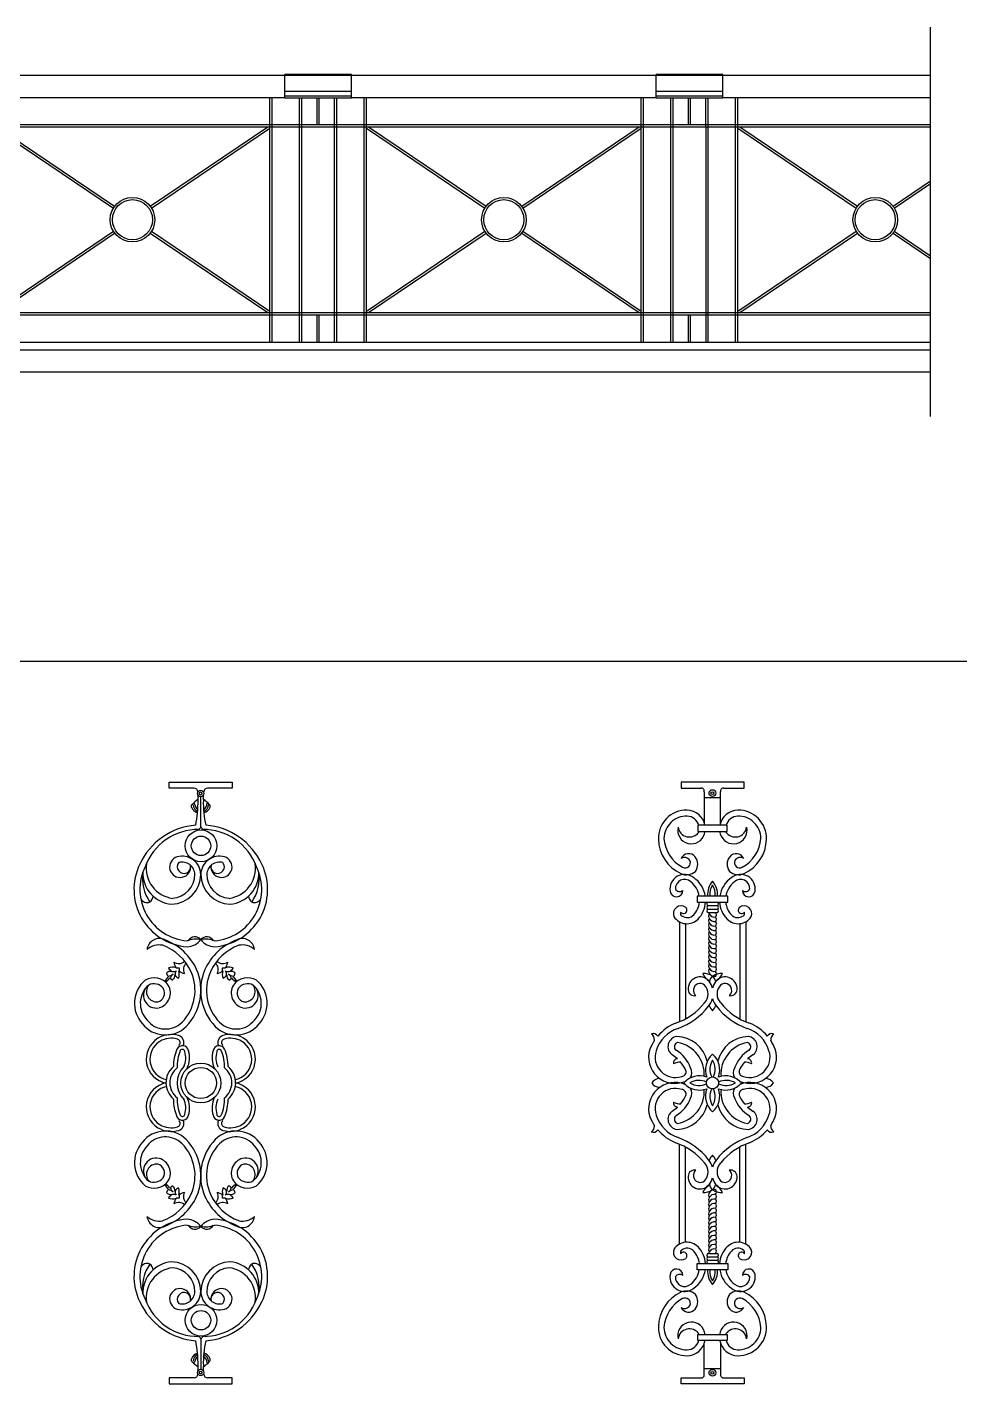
# Model space of a CAD drawing. Extents: x 12262 to 40734, y 30451 to 49613.
# Drawn here: x 17751 to 19635, y 37694 to 40434 of the extents above; entities that cross this region are included whole.
import ezdxf

# ---------------------------------------------------------------- set-up
doc = ezdxf.new("R2010")
doc.units = 0
doc.header["$LTSCALE"] = 0.85
doc.header["$MEASUREMENT"] = 0
doc.layers.get('0').update_dxf_attribs({"linetype": 'CONTINUOUS'})
doc.layers.add('www.cad-blocks.net', color=7, linetype='CONTINUOUS')

# ---------------------------------------------------------------- blocks, each defined once
blk = doc.blocks.new('A$C579C1FF5')
for p, q in [((3613, 0), (3613, 786.2)), ((58.7, 690.6), (193.7, 690.6)), ((58.7, 642.6), (58.7, 690.6)), ((58.7, 689.4), (193.7, 689.4)), ((193.7, 642.6), (193.7, 690.6)), ((193.7, 689.1), (808.7, 689.1)), ((943.7, 690.6), (808.7, 690.6)), ((808.7, 642.6), (808.7, 690.6)), ((808.7, 689.4), (943.7, 689.4)), ((943.7, 642.6), (943.7, 690.6)), ((943.7, 689.1), (1558.7, 689.1)), ((1693.7, 690.6), (1558.7, 690.6)), ((1558.7, 642.6), (1558.7, 690.6)), ((1558.7, 689.4), (1693.7, 689.4)), ((1693.7, 642.6), (1693.7, 690.6)), ((1693.7, 689.1), (2308.7, 689.1)), ((2443.7, 690.6), (2308.7, 690.6)), ((2308.7, 642.6), (2308.7, 690.6)), ((2308.7, 689.4), (2443.7, 689.4)), ((2443.7, 642.6), (2443.7, 690.6)), ((2443.7, 689.1), (3058.7, 689.1)), ((3193.7, 690.6), (3058.7, 690.6)), ((3058.7, 642.6), (3058.7, 690.6)), ((3058.7, 689.4), (3193.7, 689.4)), ((3193.7, 642.6), (3193.7, 690.6)), ((3193.7, 689.1), (3613, 689.1)), ((58.7, 656.7), (193.7, 656.7)), ((58.7, 647.2), (193.7, 647.2)), ((58.7, 643.7), (193.7, 643.7)), ((58.7, 642.6), (193.7, 642.6)), ((88.7, 149.8), (88.7, 642.6)), ((93.2, 584.8), (93.2, 642.6)), ((123.9, 589.3), (123.9, 642.6)), ((128.4, 589.3), (128.4, 642.6)), ((159.2, 584.8), (159.2, 642.6)), ((163.7, 149.8), (163.7, 642.6)), ((193.7, 644.1), (808.7, 644.1)), ((219.2, 149.8), (219.2, 644.1)), ((223.7, 149.8), (223.7, 644.1)), ((778.7, 149.8), (778.7, 644.1)), ((783.2, 149.8), (783.2, 644.1)), ((808.7, 656.7), (943.7, 656.7)), ((808.7, 647.2), (943.7, 647.2)), ((808.7, 643.7), (943.7, 643.7)), ((943.7, 642.6), (808.7, 642.6)), ((838.7, 149.8), (838.7, 642.6)), ((843.2, 584.8), (843.2, 642.6)), ((873.9, 589.3), (873.9, 642.6)), ((878.4, 589.3), (878.4, 642.6)), ((909.2, 584.8), (909.2, 642.6)), ((913.7, 149.8), (913.7, 642.6)), ((943.7, 644.1), (1558.7, 644.1)), ((969.2, 149.8), (969.2, 644.1)), ((973.7, 149.8), (973.7, 644.1)), ((1528.7, 149.8), (1528.7, 644.1)), ((1533.2, 149.8), (1533.2, 644.1)), ((1558.7, 656.7), (1693.7, 656.7)), ((1558.7, 647.2), (1693.7, 647.2)), ((1558.7, 643.7), (1693.7, 643.7)), ((1693.7, 642.6), (1558.7, 642.6)), ((1588.7, 149.8), (1588.7, 642.6)), ((1593.2, 584.8), (1593.2, 642.6)), ((1623.9, 589.3), (1623.9, 642.6)), ((1628.4, 589.3), (1628.4, 642.6)), ((1659.2, 584.8), (1659.2, 642.6)), ((1663.7, 149.8), (1663.7, 642.6)), ((1693.7, 644.1), (2308.7, 644.1)), ((1719.2, 149.8), (1719.2, 644.1)), ((1723.7, 149.8), (1723.7, 644.1)), ((2278.7, 149.8), (2278.7, 644.1)), ((2283.2, 149.8), (2283.2, 644.1)), ((2308.7, 656.7), (2443.7, 656.7)), ((2308.7, 647.2), (2443.7, 647.2)), ((2308.7, 643.7), (2443.7, 643.7)), ((2443.7, 642.6), (2308.7, 642.6)), ((2338.7, 149.8), (2338.7, 642.6)), ((2343.2, 584.8), (2343.2, 642.6)), ((2373.9, 589.3), (2373.9, 642.6)), ((2378.4, 589.3), (2378.4, 642.6)), ((2409.2, 584.8), (2409.2, 642.6)), ((2413.7, 149.8), (2413.7, 642.6)), ((2443.7, 644.1), (3058.7, 644.1)), ((2469.2, 149.8), (2469.2, 644.1)), ((2473.7, 149.8), (2473.7, 644.1)), ((3028.7, 149.8), (3028.7, 644.1)), ((3033.2, 149.8), (3033.2, 644.1)), ((3058.7, 656.7), (3193.7, 656.7)), ((3058.7, 647.2), (3193.7, 647.2)), ((3058.7, 643.7), (3193.7, 643.7)), ((3193.7, 642.6), (3058.7, 642.6)), ((3088.7, 149.8), (3088.7, 642.6)), ((3093.2, 584.8), (3093.2, 642.6)), ((3123.9, 589.3), (3123.9, 642.6)), ((3128.4, 589.3), (3128.4, 642.6)), ((3159.2, 584.8), (3159.2, 642.6)), ((3163.7, 149.8), (3163.7, 642.6)), ((3193.7, 644.1), (3613, 644.1)), ((3219.2, 149.8), (3219.2, 644.1)), ((3223.7, 149.8), (3223.7, 644.1)), ((93.2, 589.3), (3613, 589.3)), ((93.2, 584.8), (3613, 584.8)), ((93.2, 149.8), (93.2, 584.8)), ((159.2, 149.8), (159.2, 584.8)), ((223.7, 582.1), (462.7, 420.6)), ((227.7, 584.8), (465.2, 424.4)), ((537.2, 424.4), (774.7, 584.8)), ((539.7, 420.6), (778.7, 582.1)), ((843.2, 149.8), (843.2, 584.8)), ((909.5, 149.8), (909.5, 584.8)), ((973.7, 582.1), (1212.7, 420.6)), ((977.7, 584.8), (1215.2, 424.4)), ((1287.2, 424.4), (1524.7, 584.8)), ((1289.7, 420.6), (1528.7, 582.1)), ((1593.2, 149.8), (1593.2, 584.8)), ((1659.5, 149.8), (1659.5, 584.8)), ((1723.7, 582.1), (1962.7, 420.6)), ((1727.7, 584.8), (1965.2, 424.4)), ((2037.2, 424.4), (2274.7, 584.8)), ((2039.7, 420.6), (2278.7, 582.1)), ((2343.2, 149.8), (2343.2, 584.8)), ((2409.5, 149.8), (2409.5, 584.8)), ((2473.7, 582.1), (2712.7, 420.6)), ((2477.7, 584.8), (2715.2, 424.4)), ((2787.2, 424.4), (3024.7, 584.8)), ((2789.7, 420.6), (3028.7, 582.1)), ((3093.2, 149.8), (3093.2, 584.8)), ((3159.5, 149.8), (3159.5, 584.8)), ((3223.7, 582.1), (3462.7, 420.6)), ((3227.7, 584.8), (3465.2, 424.4)), ((3537.2, 424.4), (3613, 475.6)), ((3539.7, 420.6), (3613, 470.2)), ((223.7, 212.5), (462.7, 374)), ((227.7, 209.8), (465.2, 370.3)), ((537.2, 370.3), (774.7, 209.8)), ((539.7, 374), (778.7, 212.5)), ((973.7, 212.5), (1212.7, 374)), ((977.7, 209.8), (1215.2, 370.3)), ((1287.2, 370.3), (1524.7, 209.8)), ((1289.7, 374), (1528.7, 212.5)), ((1723.7, 212.5), (1962.7, 374)), ((1727.7, 209.8), (1965.2, 370.3)), ((2037.2, 370.3), (2274.7, 209.8)), ((2039.7, 374), (2278.7, 212.5)), ((2473.7, 212.5), (2712.7, 374)), ((2477.7, 209.8), (2715.2, 370.3)), ((2787.2, 370.3), (3024.7, 209.8)), ((2789.7, 374), (3028.7, 212.5)), ((3223.7, 212.5), (3462.7, 374)), ((3227.7, 209.8), (3465.2, 370.3)), ((3537.2, 370.3), (3613, 319.1)), ((3539.7, 374), (3613, 324.5)), ((93.2, 209.8), (3613, 209.8)), ((93.2, 205.3), (3613, 205.3)), ((123.9, 149.8), (123.9, 205.3)), ((128.4, 149.8), (128.4, 205.3)), ((873.9, 149.8), (873.9, 205.3)), ((878.4, 149.8), (878.4, 205.3)), ((1623.9, 149.8), (1623.9, 205.3)), ((1628.4, 149.8), (1628.4, 205.3)), ((2373.9, 149.8), (2373.9, 205.3)), ((2378.4, 149.8), (2378.4, 205.3)), ((3123.9, 149.8), (3123.9, 205.3)), ((3128.4, 149.8), (3128.4, 205.3)), ((51.2, 149.8), (3613, 149.8)), ((51.2, 134.8), (51.2, 149.8)), ((201.1, 134.8), (201.1, 149.8)), ((32.4, 134.8), (3613, 134.8)), ((32.4, 134.8), (32.4, 89.8)), ((219.9, 134.8), (219.9, 89.8)), ((32.4, 89.8), (3613, 89.8))]:
    blk.add_line(p, q)
for centre, radius in [((23.2, 665.8), 23.2), ((501.2, 397.3), 45), ((1251.2, 397.3), 45), ((2001.2, 397.3), 45), ((2751.2, 397.3), 45), ((3501.2, 397.3), 45), ((501.2, 397.3), 40.5), ((1251.2, 397.3), 40.5), ((2001.2, 397.3), 40.5), ((2751.2, 397.3), 40.5), ((3501.2, 397.3), 40.5)]:
    blk.add_circle(centre, radius)
for centre, radius, start, end in [((43.8, 701.5), 18.5, 248.9032, 323.5426), ((23, 665.9), 18.9, 271.6303, 339.244), ((44.9, 631.2), 17.9, 39.624, 115.4353)]:
    blk.add_arc(centre, radius, start, end)
blk = doc.blocks.new('A$C432751DD')
for p, q in [((39.5, 668.3), (39.5, 675.1)), ((39.5, 675.1), (110.2, 675.1)), ((110.2, 675.1), (110.2, 668.3)), ((67.3, 668.3), (39.5, 668.3)), ((74.9, 644.5), (74.8, 658.8)), ((110.2, 668.3), (82.5, 668.3)), ((74.9, 624.9), (74.9, 644.5)), ((74.9, 50.2), (74.9, 30.5)), ((74.9, 30.5), (74.8, 16.3)), ((67.3, 6.7), (39.5, 6.7)), ((39.5, 6.7), (39.5, 0)), ((110.2, 6.7), (82.5, 6.7)), ((110.2, 0), (110.2, 6.7)), ((39.5, 0), (110.2, 0))]:
    blk.add_line(p, q)
for centre, radius in [((74.7, 662.3), 3.51), ((74.7, 662.3), 1.49), ((75.1, 603.6), 17.8), ((75.1, 603.6), 10.9), ((74.9, 337.5), 22.4), ((74.9, 337.5), 17.5), ((75.1, 71.4), 17.8), ((75.1, 71.4), 10.9), ((74.7, 12.8), 3.51), ((74.7, 12.8), 1.49)]:
    blk.add_circle(centre, radius)
for centre, radius, start, end in [((84.1, 634.1), 24.7, 120.2582, 139.5435), ((67.3, 664.1), 4.22, 0, 90), ((-101.4, 657.6), 173.4, 349.7647, 359.0184), ((33.7, 657.4), 38.4, 355.8347, 4.1738), ((102.2, 658.2), 24.7, 175.4061, 188.6879), ((181.3, 650.9), 103.6, 178.0145, 193.4792), ((65.6, 634.1), 24.7, 40.4565, 59.8396), ((82.5, 664.1), 4.22, 90, 180), ((66.7, 648), 2.55, 123.5146, 208.3859), ((74, 650.7), 10.3, 201.9204, 253.8326), ((74.2, 649.8), 8.04, 181.183, 249.391), ((80.2, 653.3), 12.8, 187.6627, 227.2225), ((69.5, 653.3), 12.8, 310.8205, 352.3373), ((75.5, 649.8), 8.04, 288.0602, 358.817), ((75.7, 650.7), 10.3, 284.2661, 338.0796), ((83, 648), 2.55, 331.6141, 56.4854), ((75.1, 551.5), 75.5, 94.4554, 155.4411), ((61.5, 631.6), 15, 319.2426, 333.3219), ((72.2, 620.9), 4.81, 11.2902, 56.1453), ((74.7, 551.5), 75.5, 24.5589, 85.5446), ((72, 558.4), 63.5, 89.2271, 160.0307), ((77.8, 558.4), 63.5, 19.9693, 90.7729), ((64.4, 554.7), 64.5, 154.0747, 265.5994), ((64.4, 554.7), 57.9, 153.997, 265.0983), ((47.6, 578.4), 34, 171.7652, 262.5919), ((51.7, 579.9), 11.8, 106.5539, 9.3399), ((54, 571.1), 20.9, 1.1599, 105.569), ((56, 580.1), 7.53, 140.6238, 13.4526), ((54, 571.1), 14.2, 2.2889, 105.315), ((95.8, 571.1), 20.9, 74.431, 178.8401), ((95.8, 571.1), 14.2, 74.685, 177.7111), ((93.8, 580.1), 7.53, 166.5474, 39.3762), ((98.1, 579.9), 11.8, 170.6601, 73.4461), ((85.4, 554.7), 64.5, 274.4006, 25.9253), ((85.4, 554.7), 57.9, 274.9017, 26.003), ((102.2, 578.4), 34, 277.4081, 8.2348), ((53.9, 566.8), 44.6, 170.1804, 216.0066), ((45, 573.1), 35.1, 177.8448, 265.3169), ((41.2, 571.8), 33.7, 271.6757, 359.521), ((41, 571.9), 27.2, 274.6472, 359.6526), ((108.6, 571.8), 33.7, 180.479, 268.3243), ((108.8, 571.9), 27.2, 180.3474, 265.3528), ((104.8, 573.1), 35.1, 274.6831, 2.1552), ((95.9, 566.8), 44.6, 323.9934, 9.8196), ((14.6, 548.1), 8.15, 207.4817, 293.063), ((12.3, 547.7), 8.98, 308.2367, 357.855), ((137.5, 547.7), 8.98, 182.145, 231.7633), ((135.1, 548.1), 8.15, 246.937, 332.5183), ((28.3, 485.8), 13.8, 63.2181, 173.549), ((28.1, 471.4), 21, 78.9751, 130.3989), ((12.5, 438.9), 56.6, 24.2617, 69.7373), ((12.5, 438.9), 63.2, 24.2225, 69.6583), ((69.8, 470.1), 28.8, 79.9421, 111.1347), ((58, 511.7), 21.5, 273.8184, 321.7722), ((68.3, 493), 8.57, 39.3871, 151.2341), ((81.5, 493), 8.57, 28.7659, 140.6129), ((79.9, 470.1), 28.8, 68.8653, 100.0579), ((91.8, 511.7), 21.5, 218.2278, 266.1816), ((137.2, 438.9), 63.2, 110.3417, 155.7775), ((137.2, 438.9), 56.6, 110.2627, 155.7383), ((121.5, 485.8), 13.8, 6.451, 116.7819), ((121.6, 471.4), 21, 49.6011, 101.0249), ((50.2, 481.4), 9.92, 236.5449, 312.0982), ((59.8, 475.2), 15.2, 187.8654, 214.2782), ((65, 465), 9.51, 132.8309, 207.9047), ((84.8, 465), 9.51, 332.0953, 47.1691), ((99.6, 481.4), 9.92, 227.9018, 303.4551), ((90, 475.2), 15.2, 325.7218, 352.1346), ((11.3, 472.1), 31.1, 318.1654, 331.6437), ((41.1, 456.7), 6.08, 76.8519, 140.3232), ((40.1, 460.8), 3.71, 183.6042, 247.5544), ((43.3, 457.2), 10.3, 67.3766, 118.3101), ((59.6, 485.4), 28.5, 222.1305, 233.116), ((37.7, 466.9), 9.54, 275.2351, 310.2185), ((46.1, 454.9), 5.25, 115.0708, 178.4212), ((44.1, 468.6), 6.13, 247.7229, 300.7356), ((39.9, 458.1), 5.94, 303.0651, 8.239), ((52, 461.7), 6.77, 203.9158, 252.5019), ((52, 459.9), 5.86, 144.5818, 199.8144), ((49.4, 477.5), 10.9, 257.6946, 276.9126), ((37.3, 459.9), 13.5, 339.597, 14.3098), ((57.5, 471.1), 10.7, 227.6364, 264.6387), ((61.4, 464.8), 10.9, 170.0919, 189.3099), ((16.8, 441.6), 51.6, 315.8826, 23.5121), ((16.8, 441.6), 58.2, 315.8073, 23.5548), ((132.9, 441.6), 58.2, 156.4452, 224.1927), ((132.9, 441.6), 51.6, 156.4879, 224.1174), ((92.2, 471.1), 10.7, 275.3613, 312.3636), ((112.5, 459.9), 13.5, 165.6902, 200.403), ((100.4, 477.5), 10.9, 263.0874, 282.3054), ((88.4, 464.8), 10.9, 350.6901, 9.9081), ((97.8, 461.7), 6.77, 287.4981, 336.0842), ((106.5, 457.2), 10.3, 61.6899, 112.6234), ((97.8, 459.9), 5.86, 340.1856, 35.4182), ((105.7, 468.6), 6.13, 239.2644, 292.2771), ((109.9, 458.1), 5.94, 171.761, 236.9349), ((112.1, 466.9), 9.54, 229.7815, 264.7649), ((103.7, 454.9), 5.25, 1.5788, 64.9292), ((90.2, 485.4), 28.5, 306.884, 317.8695), ((108.7, 456.7), 6.08, 39.6768, 103.1481), ((109.7, 460.8), 3.71, 292.4456, 356.3958), ((138.5, 472.1), 31.1, 208.3563, 221.8346), ((34.2, 427), 33.8, 130.175, 223.0754), ((34.2, 426.9), 27.2, 130.8923, 223.9926), ((24.8, 435.9), 14.3, 126.0021, 283.5289), ((22.4, 435.8), 19.7, 35.8744, 120.4429), ((25.6, 440.2), 11.7, 141.6923, 274.8196), ((22.4, 435.8), 13.1, 37.0816, 117.2405), ((23.8, 438.5), 10.4, 285.5029, 29.7369), ((23.8, 438.5), 17, 284.6641, 31.1934), ((33.1, 459.4), 8.16, 279.4924, 330.8484), ((43.8, 456.7), 3.71, 200.4821, 260.6354), ((106, 456.7), 3.71, 279.3646, 339.5179), ((126, 438.5), 17, 148.8066, 255.3359), ((116.6, 459.4), 8.16, 209.1516, 260.5076), ((127.4, 435.8), 19.7, 59.5571, 144.1256), ((126, 438.5), 10.4, 150.2631, 254.4971), ((127.4, 435.8), 13.1, 62.7595, 142.9184), ((125, 435.9), 14.3, 256.4711, 53.9979), ((124.2, 440.2), 11.7, 265.1804, 38.3077), ((115.6, 426.9), 27.2, 316.0074, 49.1077), ((115.6, 427), 33.8, 316.9246, 49.825), ((35.3, 424.5), 33.1, 218.6123, 314.6616), ((35.3, 424.5), 26.4, 218.4396, 314.5219), ((114.4, 424.5), 33.1, 225.3384, 321.3877), ((114.4, 424.5), 26.4, 225.4781, 321.5604), ((41.1, 364.3), 27.4, 121.3765, 258.8518), ((41.1, 364.3), 23.3, 121.4073, 258.8518), ((41.8, 362.9), 29, 73.5095, 121.0295), ((41.8, 362.9), 24.9, 73.7295, 121.0006), ((47.3, 382.6), 4.42, 337.6697, 70.1957), ((47.3, 382.6), 8.56, 337.6697, 71.1568), ((51.5, 379.8), 1.17, 94.2938, 251.9102), ((102.5, 382.6), 8.56, 108.8432, 202.3303), ((102.5, 382.6), 4.42, 109.8043, 202.3303), ((98.3, 379.8), 1.17, 288.0898, 85.7062), ((108, 362.9), 29, 58.9705, 106.4905), ((108, 362.9), 24.9, 58.9994, 106.2705), ((108.7, 364.3), 23.3, 281.1482, 58.5927), ((108.7, 364.3), 27.4, 281.1482, 58.6235), ((92.5, 356.6), 48.3, 156.9071, 180.8724), ((54.3, 372.6), 6.84, 10.0719, 154.0475), ((92.5, 356.6), 44.2, 157.0687, 182.8998), ((54.3, 372.6), 2.71, 5.8433, 152.3128), ((34.5, 365.8), 23.5, 334.4895, 17.5903), ((34.5, 365.8), 27.7, 334.4895, 16.8774), ((115.3, 365.8), 27.7, 163.1226, 205.5105), ((95.5, 372.6), 6.84, 25.9525, 169.9281), ((115.3, 365.8), 23.5, 162.4097, 205.5105), ((95.5, 372.6), 2.71, 27.6872, 174.1567), ((57.2, 356.6), 44.2, 357.1002, 22.9313), ((57.2, 356.6), 48.3, 359.1276, 23.0929), ((58.8, 338.1), 23, 129.344, 181.6057), ((61.2, 337.6), 21.1, 127.145, 180.3216), ((74.9, 337.5), 26.6, 135.3867, 224.8597), ((88.6, 337.6), 21.1, 359.6784, 52.855), ((90.9, 338.1), 23, 358.3943, 50.656), ((41.1, 310.7), 27.4, 101.1482, 238.6235), ((60.3, 337.8), 24.5, 180.7651, 228.991), ((61.5, 337.8), 21.4, 180.8828, 232.4585), ((88.3, 337.8), 21.4, 307.5415, 359.1172), ((89.5, 337.8), 24.5, 311.009, 359.2349), ((108.7, 310.7), 27.4, 301.3765, 78.8518), ((41.1, 310.7), 23.3, 101.1482, 238.5927), ((92.5, 318.6), 44.2, 177.1002, 202.9313), ((34.5, 309.4), 27.7, 343.1226, 25.5105), ((115.3, 309.4), 27.7, 154.4895, 196.8774), ((57.2, 318.6), 44.2, 337.0687, 2.8998), ((108.7, 310.7), 23.3, 301.4073, 78.8518), ((92.5, 318.6), 48.3, 179.1276, 203.0929), ((34.5, 309.4), 23.5, 342.4097, 25.5105), ((115.3, 309.4), 23.5, 154.4895, 197.5903), ((57.2, 318.6), 48.3, 336.9071, 0.8724), ((41.8, 312.2), 24.9, 238.9994, 286.2705), ((54.3, 302.6), 6.84, 205.9525, 349.9281), ((47.3, 292.4), 4.42, 289.8043, 22.3303), ((47.3, 292.4), 8.56, 288.8432, 22.3303), ((51.5, 295.3), 1.17, 108.0898, 265.7062), ((54.3, 302.6), 2.71, 207.6872, 354.1567), ((95.5, 302.6), 6.84, 190.0719, 334.0475), ((95.5, 302.6), 2.71, 185.8433, 332.3128), ((102.5, 292.4), 8.56, 157.6697, 251.1568), ((102.5, 292.4), 4.42, 157.6697, 250.1957), ((98.3, 295.3), 1.17, 274.2938, 71.9102), ((108, 312.2), 24.9, 253.7295, 301.0006), ((35.3, 250.6), 33.1, 45.3384, 141.3877), ((35.3, 250.6), 26.4, 45.4781, 141.5604), ((41.8, 312.2), 29, 238.9705, 286.4905), ((16.8, 233.5), 58.2, 336.4452, 44.1927), ((132.9, 233.5), 58.2, 135.8073, 203.5548), ((114.4, 250.6), 33.1, 38.6123, 134.6616), ((114.4, 250.6), 26.4, 38.4396, 134.5219), ((108, 312.2), 29, 253.5095, 301.0295), ((34.2, 248.1), 33.8, 136.9246, 229.825), ((34.2, 248.1), 27.2, 136.0074, 229.1077), ((16.8, 233.5), 51.6, 336.4879, 44.1174), ((132.9, 233.5), 51.6, 135.8826, 203.5121), ((115.6, 248.1), 27.2, 310.8923, 43.9926), ((115.6, 248.1), 33.8, 310.175, 43.0754), ((24.8, 239.1), 14.3, 76.4711, 233.9979), ((25.6, 234.9), 11.7, 85.1804, 218.3077), ((23.8, 236.5), 10.4, 330.2631, 74.4971), ((23.8, 236.5), 17, 328.8066, 75.3359), ((126, 236.5), 17, 104.6641, 211.1934), ((126, 236.5), 10.4, 105.5029, 209.7369), ((125, 239.1), 14.3, 306.0021, 103.5289), ((124.2, 234.9), 11.7, 321.6923, 94.8196), ((22.4, 239.3), 13.1, 242.7595, 322.9184), ((127.4, 239.3), 13.1, 217.0816, 297.2405), ((22.4, 239.3), 19.7, 239.5571, 324.1256), ((11.3, 202.9), 31.1, 28.3563, 41.8346), ((33.1, 215.6), 8.16, 29.1516, 80.5076), ((40.1, 214.3), 3.71, 112.4456, 176.3958), ((41.1, 218.4), 6.08, 219.6768, 283.1481), ((37.7, 208.1), 9.54, 49.7815, 84.7649), ((43.8, 218.3), 3.71, 99.3646, 159.5179), ((46.1, 220.2), 5.25, 181.5788, 244.9292), ((39.9, 217), 5.94, 351.761, 56.9349), ((52, 213.4), 6.77, 107.4981, 156.0842), ((52, 215.1), 5.86, 160.1856, 215.4182), ((37.3, 215.1), 13.5, 345.6902, 20.403), ((57.5, 203.9), 10.7, 95.3613, 132.3636), ((65, 210.1), 9.51, 152.0953, 227.1691), ((84.8, 210.1), 9.51, 312.8309, 27.9047), ((92.2, 203.9), 10.7, 47.6364, 84.6387), ((112.5, 215.1), 13.5, 159.597, 194.3098), ((97.8, 213.4), 6.77, 23.9158, 72.5019), ((97.8, 215.1), 5.86, 324.5818, 19.8144), ((109.9, 217), 5.94, 123.0651, 188.239), ((103.7, 220.2), 5.25, 295.0708, 358.4212), ((112.1, 208.1), 9.54, 95.2351, 130.2185), ((106, 218.3), 3.71, 20.4821, 80.6354), ((108.7, 218.4), 6.08, 256.8519, 320.3232), ((116.6, 215.6), 8.16, 99.4924, 150.8484), ((138.5, 202.9), 31.1, 138.1654, 151.6437), ((109.7, 214.3), 3.71, 3.6042, 67.5544), ((127.4, 239.3), 19.7, 215.8744, 300.4429), ((12.5, 236.2), 56.6, 290.2627, 335.7383), ((12.5, 236.2), 63.2, 290.3417, 335.7775), ((59.6, 189.6), 28.5, 126.884, 137.8695), ((43.3, 217.8), 10.3, 241.6899, 292.6234), ((44.1, 206.5), 6.13, 59.2644, 112.2771), ((59.8, 199.8), 15.2, 145.7218, 172.1346), ((50.2, 193.6), 9.92, 47.9018, 123.4551), ((49.4, 197.6), 10.9, 83.0874, 102.3054), ((61.4, 210.3), 10.9, 170.6901, 189.9081), ((137.2, 236.2), 63.2, 204.2225, 249.6583), ((137.2, 236.2), 56.6, 204.2617, 249.7373), ((99.6, 193.6), 9.92, 56.5449, 132.0982), ((88.4, 210.3), 10.9, 350.0919, 9.3099), ((100.4, 197.6), 10.9, 77.6946, 96.9126), ((105.7, 206.5), 6.13, 67.7229, 120.7356), ((106.5, 217.8), 10.3, 247.3766, 298.3101), ((90, 199.8), 15.2, 7.8654, 34.2782), ((90.2, 189.6), 28.5, 42.1305, 53.116), ((64.4, 120.4), 64.5, 94.4006, 205.9253), ((28.3, 189.2), 13.8, 186.451, 296.7819), ((28.1, 203.6), 21, 229.6011, 281.0249), ((58, 163.3), 21.5, 38.2278, 86.1816), ((91.8, 163.3), 21.5, 93.8184, 141.7722), ((85.4, 120.4), 64.5, 334.0747, 85.5994), ((121.5, 189.2), 13.8, 243.2181, 353.549), ((121.6, 203.6), 21, 258.9751, 310.3989), ((64.4, 120.4), 57.9, 94.9017, 206.003), ((69.8, 205), 28.8, 248.8653, 280.0579), ((68.3, 182.1), 8.57, 208.7659, 320.6129), ((79.9, 205), 28.8, 259.9421, 291.1347), ((81.5, 182.1), 8.57, 219.3871, 331.2341), ((85.4, 120.4), 57.9, 333.997, 85.0983), ((14.6, 126.9), 8.15, 66.937, 152.5183), ((53.9, 108.2), 44.6, 143.9934, 189.8196), ((45, 101.9), 35.1, 94.6831, 182.1552), ((47.6, 96.6), 34, 97.4081, 188.2348), ((12.3, 127.4), 8.98, 2.145, 51.7633), ((41.2, 103.2), 33.7, 0.479, 88.3243), ((41, 103.2), 27.2, 0.3474, 85.3528), ((108.6, 103.2), 33.7, 91.6757, 179.521), ((108.8, 103.2), 27.2, 94.6472, 179.6526), ((102.2, 96.6), 34, 351.7652, 82.5919), ((104.8, 101.9), 35.1, 357.8448, 85.3169), ((137.5, 127.4), 8.98, 128.2367, 177.855), ((135.1, 126.9), 8.15, 27.4817, 113.063), ((95.9, 108.2), 44.6, 350.1804, 36.0066), ((51.7, 95.1), 11.8, 350.6601, 253.4461), ((98.1, 95.1), 11.8, 286.5539, 189.3399), ((75.1, 123.6), 75.5, 204.5589, 265.5446), ((72, 116.7), 63.5, 199.9693, 270.7729), ((54, 103.9), 20.9, 254.431, 358.8401), ((56, 95), 7.53, 346.5474, 219.3762), ((54, 103.9), 14.2, 254.685, 357.7111), ((95.8, 103.9), 20.9, 181.1599, 285.569), ((77.8, 116.7), 63.5, 269.2271, 340.0307), ((74.7, 123.6), 75.5, 274.4554, 335.4411), ((95.8, 103.9), 14.2, 182.2889, 285.315), ((93.8, 95), 7.53, 320.6238, 193.4526), ((-101.4, 17.5), 173.4, 0.9816, 10.2353), ((61.5, 43.5), 15, 26.6781, 40.7574), ((72.2, 54.2), 4.81, 303.8547, 348.7098), ((181.3, 24.1), 103.6, 166.5208, 181.9855), ((74, 24.4), 10.3, 106.1674, 158.0796), ((74.2, 25.3), 8.04, 110.609, 178.817), ((80.2, 21.7), 12.8, 132.7775, 172.3373), ((69.5, 21.7), 12.8, 7.6627, 49.1795), ((75.5, 25.3), 8.04, 1.183, 71.9398), ((75.7, 24.4), 10.3, 21.9204, 75.7339), ((66.7, 27), 2.55, 151.6141, 236.4854), ((84.1, 40.9), 24.7, 220.4565, 239.7418), ((33.7, 17.7), 38.4, 355.8262, 4.1653), ((102.2, 16.8), 24.7, 171.3121, 184.5939), ((65.6, 40.9), 24.7, 300.1604, 319.5435), ((83, 27), 2.55, 303.5146, 28.3859), ((67.3, 11), 4.22, 270, 0), ((82.5, 11), 4.22, 180, 270)]:
    blk.add_arc(centre, radius, start, end)
blk = doc.blocks.new('A$C515D5700')
for p, q in [((106.1, 675.2), (35.4, 675.2)), ((35.4, 675.2), (35.4, 668.4)), ((106.1, 668.4), (106.1, 675.2)), ((35.4, 668.4), (57.8, 668.4)), ((61.4, 664.2), (61.4, 629.5)), ((61.4, 658), (79.8, 658)), ((79.8, 628.5), (79.8, 664.2)), ((83.4, 668.4), (106.1, 668.4)), ((87, 626.7), (54.1, 626.7)), ((54.1, 626.7), (54.1, 619.8)), ((87, 619.8), (87, 626.7)), ((54.1, 619.8), (87, 619.8)), ((87.8, 547.2), (53.6, 547.2)), ((53.6, 547.2), (53.6, 540.3)), ((53.6, 540.3), (87.8, 540.3)), ((65.7, 536.5), (75.8, 536.5)), ((87.8, 540.3), (87.8, 547.2)), ((33.5, 518.5), (33.5, 406.2)), ((65.7, 532.6), (75.8, 532.6)), ((65.7, 528.7), (75.8, 528.7)), ((108, 518.5), (108, 406.2)), ((40.2, 516.3), (40.2, 409.4)), ((101.3, 516.3), (101.3, 409.4)), ((33.5, 156.7), (33.5, 269)), ((40.2, 158.9), (40.2, 265.8)), ((101.3, 158.9), (101.3, 265.8)), ((108, 156.7), (108, 269)), ((65.7, 146.4), (75.8, 146.4)), ((65.7, 142.6), (75.8, 142.6)), ((65.7, 138.7), (75.8, 138.7)), ((53.6, 134.9), (87.8, 134.9)), ((53.6, 128), (53.6, 134.9)), ((87.8, 128), (53.6, 128)), ((87.8, 134.9), (87.8, 128)), ((54.1, 55.3), (87, 55.3)), ((54.1, 48.5), (54.1, 55.3)), ((87, 48.5), (54.1, 48.5)), ((61.4, 11), (61.4, 45.7)), ((79.8, 46.7), (79.8, 11)), ((87, 55.3), (87, 48.5)), ((61.4, 17.1), (79.8, 17.1)), ((35.4, 0), (35.4, 6.7)), ((35.4, 6.7), (57.8, 6.7)), ((83.4, 6.7), (106.1, 6.7)), ((106.1, 6.7), (106.1, 0)), ((106.1, 0), (35.4, 0))]:
    blk.add_line(p, q)
for centre, radius in [((70.6, 662.7), 3.86), ((70.6, 662.7), 1.63), ((70.7, 337.6), 6.75), ((70.6, 12.4), 3.86), ((70.6, 12.4), 1.63)]:
    blk.add_circle(centre, radius)
for centre, radius, start, end in [((58.1, 665), 3.4, 345.8591, 95.808), ((83.1, 665), 3.4, 84.192, 194.1409), ((41.5, 612.1), 31.5, 88.8993, 182.1148), ((41.7, 622.7), 20.9, 10.8959, 88.8401), ((99.5, 622.7), 20.9, 91.1599, 169.1041), ((99.7, 612.1), 31.5, 357.8852, 91.1007), ((41.7, 611.5), 25.5, 88.8459, 178.898), ((47, 621.2), 15.3, 167.1399, 344.5806), ((44.8, 626.3), 12.8, 187.4242, 325.3881), ((41.7, 622.7), 14.2, 16.0722, 87.7111), ((94.2, 621.2), 15.3, 195.4194, 12.8601), ((99.5, 622.7), 14.2, 92.2889, 163.9278), ((96.3, 626.3), 12.8, 214.6119, 352.5758), ((99.5, 611.5), 25.5, 1.102, 91.1541), ((53.6, 611.9), 43.6, 181.3021, 244.8578), ((56, 614.7), 39.9, 183.9319, 241.789), ((41.7, 622.7), 14.2, 344.685, 348.2162), ((41.7, 622.7), 20.9, 344.431, 351.9848), ((99.5, 622.7), 20.9, 188.0152, 195.569), ((99.5, 622.7), 14.2, 191.7838, 195.315), ((85.1, 614.7), 39.9, 298.211, 356.0681), ((87.6, 611.9), 43.6, 295.1422, 358.6979), ((44, 585.4), 9.38, 39.8671, 154.8988), ((97.2, 585.4), 9.38, 25.1012, 140.1329), ((39.4, 584), 6.61, 27.037, 126.2916), ((40, 584.6), 5.83, 240.8145, 24.3303), ((40.4, 583), 13.7, 323.6553, 37.8768), ((100.8, 583), 13.7, 142.1232, 216.3447), ((101.2, 584.6), 5.83, 155.6697, 299.1855), ((101.7, 584), 6.61, 53.7084, 152.963), ((39.2, 555.3), 16.3, 50.5644, 189.517), ((39.3, 555.6), 10.3, 47.7919, 182.6553), ((41.4, 586.5), 15.4, 245.7194, 310.8276), ((30.8, 543.1), 25.4, 9.1134, 52.5099), ((32.4, 542.6), 30.6, 8.5513, 55.8701), ((86.7, 549.4), 21.5, 137.949, 185.9511), ((54.8, 549.4), 21.5, 354.0489, 42.051), ((109.1, 542.6), 30.6, 124.1299, 171.4487), ((110.7, 543.1), 25.4, 127.4901, 170.8866), ((99.8, 586.5), 15.4, 229.1724, 294.2806), ((102.3, 555.3), 16.3, 350.483, 129.4356), ((102.2, 555.6), 10.3, 357.3447, 132.2081), ((30.2, 553.5), 7.16, 186.8451, 1.1819), ((33.8, 557.9), 5.52, 209.5259, 309.6064), ((86.7, 549.4), 19, 147.3119, 185.9511), ((54.8, 549.4), 19, 354.0489, 32.6881), ((111.3, 553.5), 7.16, 178.8181, 353.1549), ((107.7, 557.9), 5.52, 230.3936, 330.4741), ((35.4, 527.5), 8.68, 52.6558, 201.5822), ((38.2, 531.4), 3.82, 212.1583, 51.037), ((30.8, 543.1), 25.4, 317.9749, 353.5933), ((32.4, 542.6), 30.6, 316.2505, 355.6898), ((66.2, 538.4), 1.99, 104.5853, 255.4147), ((66.2, 534.5), 1.99, 104.5853, 255.4147), ((75.3, 538.4), 1.99, 284.5576, 75.4424), ((75.3, 534.5), 1.99, 284.5576, 75.4424), ((109.1, 542.6), 30.6, 184.3102, 223.7495), ((110.7, 543.1), 25.4, 186.4067, 222.0251), ((103.3, 531.4), 3.82, 128.963, 327.8417), ((106.1, 527.5), 8.68, 338.4178, 127.3442), ((42, 533.7), 17.5, 212.7659, 315.4127), ((38.3, 528), 3.6, 158.6378, 232.6336), ((42.4, 533), 9.96, 231.3372, 316.9055), ((66.2, 530.7), 1.99, 104.5853, 255.4147), ((70.6, 524.8), 4.38, 144.668, 215.332), ((70.6, 519.7), 4.38, 144.668, 215.332), ((70.6, 529.8), 4.38, 194.0861, 215.332), ((72.9, 530.2), 6.53, 207.0051, 281.8465), ((72.9, 525.2), 6.53, 207.0051, 281.8465), ((70.3, 526.4), 4.68, 327.2924, 30.284), ((70.3, 521.3), 4.68, 327.2924, 32.7076), ((70.3, 516.3), 4.68, 327.2924, 32.7076), ((75.3, 530.7), 1.99, 284.5576, 75.4424), ((99.5, 533.7), 17.5, 224.5873, 327.2341), ((99.1, 533), 9.96, 223.0945, 308.6628), ((103.1, 528), 3.6, 307.3664, 21.3622), ((70.6, 514.6), 4.38, 144.668, 215.332), ((70.6, 509.6), 4.38, 144.668, 215.332), ((70.6, 504.5), 4.38, 144.668, 215.332), ((72.9, 520.1), 6.53, 207.0051, 281.8465), ((72.9, 515.1), 6.53, 207.0051, 281.8465), ((72.9, 510), 6.53, 207.0051, 281.8465), ((70.3, 511.2), 4.68, 327.2924, 32.7076), ((70.3, 506.1), 4.68, 327.2924, 32.7076), ((70.3, 501.1), 4.68, 327.2924, 32.7076), ((70.6, 499.4), 4.38, 144.668, 215.332), ((70.6, 494.4), 4.38, 144.668, 215.332), ((70.6, 489.3), 4.38, 144.668, 215.332), ((72.9, 504.9), 6.53, 207.0051, 281.8465), ((72.9, 499.9), 6.53, 207.0051, 281.8465), ((72.9, 494.8), 6.53, 207.0051, 281.8465), ((70.3, 496), 4.68, 327.2924, 32.7076), ((70.3, 490.9), 4.68, 327.2924, 32.7076), ((70.3, 485.9), 4.68, 327.2924, 32.7076), ((70.6, 484.3), 4.38, 144.668, 215.332), ((70.6, 478.9), 4.38, 141.7414, 215.332), ((70.6, 473.8), 4.38, 144.668, 215.332), ((72.9, 489.7), 6.53, 207.0051, 281.8465), ((72.9, 484.7), 6.53, 207.0051, 281.8465), ((72.9, 479.3), 6.53, 207.0051, 281.8465), ((70.3, 475.4), 4.68, 327.2924, 37.1136), ((70.3, 480.8), 4.68, 327.2924, 32.7076), ((70.3, 470.4), 4.68, 327.2924, 32.7076), ((59.9, 438.3), 22.1, 60.5615, 90.4737), ((77.2, 467.7), 18.9, 202.4541, 237.3238), ((70.6, 468.7), 4.38, 144.668, 215.332), ((70.6, 463.3), 4.38, 141.7414, 215.332), ((72.9, 474.2), 6.53, 207.0051, 281.8465), ((72.9, 469.2), 6.53, 207.0051, 281.8465), ((72.9, 463.8), 6.53, 207.0051, 281.8465), ((79.4, 448.7), 12.4, 133.8219, 167.8405), ((81.6, 438.3), 22.1, 89.5263, 119.4385), ((62.1, 448.7), 12.4, 12.1595, 46.1781), ((70.3, 459.9), 4.68, 327.2924, 37.1136), ((70.3, 465.3), 4.68, 327.2924, 32.7076), ((64.3, 467.7), 18.9, 302.6762, 337.5459), ((56.7, 443.1), 13.4, 40.0762, 184.4949), ((50.4, 442.5), 7.1, 183.5391, 283.1241), ((56.5, 441.3), 7.29, 168.8659, 231.9707), ((56.9, 441.6), 7.6, 50.3344, 171.0783), ((50.9, 437.4), 14.8, 316.9492, 42.6758), ((49, 438.1), 22.5, 15.343, 37.2162), ((92.5, 438.1), 22.5, 142.7838, 164.657), ((84.8, 443.1), 13.4, 355.5051, 139.9238), ((90.6, 437.4), 14.8, 137.3242, 223.0508), ((84.6, 441.6), 7.6, 8.9217, 129.6656), ((85, 441.3), 7.29, 308.0293, 11.1341), ((91.1, 442.5), 7.1, 256.8759, 356.4609), ((7.5, 470.2), 69, 288.412, 321.6559), ((49, 438.1), 22.5, 319.9228, 344.657), ((92.5, 438.1), 22.5, 195.343, 220.0772), ((134, 470.2), 69, 218.3441, 251.588), ((7.1, 469.1), 74.6, 289.5467, 322.4156), ((83.9, 431.2), 18.2, 201.4312, 223.511), ((57.6, 431.2), 18.2, 316.489, 338.5688), ((134.3, 469.1), 74.6, 217.5844, 250.4533), ((44, 362.5), 38.2, 108.1427, 162.9236), ((49.3, 355.9), 52.7, 112.249, 139.3909), ((97.5, 362.5), 38.2, 17.0764, 71.8573), ((92.2, 355.9), 52.7, 40.6091, 67.751), ((81.2, 340.9), 87.9, 149.4552, 156.7281), ((4.2, 386.9), 5.99, 33.06, 111.8289), ((-2.5, 385.9), 8, 357.7598, 55.4148), ((32.1, 378.4), 11.4, 97.255, 234.2051), ((32.9, 378.1), 5.04, 106.0444, 231.3099), ((29.4, 353.3), 36.5, 13.9477, 88.0945), ((25.3, 347.4), 36.1, 355.6967, 80.0233), ((112.1, 353.3), 36.5, 91.9055, 166.0523), ((116.2, 347.4), 36.1, 99.9767, 184.3033), ((108.6, 378.1), 5.04, 308.6901, 73.9556), ((109.4, 378.4), 11.4, 305.7949, 82.745), ((137.2, 386.9), 5.99, 68.1711, 146.94), ((144, 385.9), 8, 124.5852, 182.2402), ((60.3, 340.9), 87.9, 23.2719, 30.5448), ((28.6, 366.6), 29.6, 162.2599, 292.7429), ((29.1, 366.5), 22.8, 161.54, 287.9265), ((4.8, 335.4), 39.5, 47.8455, 58.7184), ((10.8, 342), 37.4, 19.8297, 59.483), ((86, 352.4), 23.3, 130.9356, 200.8059), ((55.5, 352.4), 23.3, 339.1941, 49.0644), ((130.7, 342), 37.4, 120.517, 160.1703), ((112.9, 366.6), 29.6, 247.2571, 17.7401), ((112.4, 366.5), 22.8, 252.0735, 18.46), ((136.6, 335.4), 39.5, 121.2816, 132.1545), ((31.5, 360.1), 4.61, 91.1375, 193.7069), ((34.6, 345.3), 15.7, 88.5731, 119.0676), ((4.8, 335.4), 39.5, 24.258, 40.3142), ((35.4, 350.4), 5.65, 277.8918, 12.5958), ((37.8, 349.1), 9.85, 323.0974, 34.1684), ((87.5, 352.8), 19.7, 148.1927, 205.5839), ((54, 352.8), 19.7, 334.4161, 31.8073), ((103.7, 349.1), 9.85, 145.8316, 216.9026), ((106.1, 350.4), 5.65, 167.4042, 262.1082), ((136.6, 335.4), 39.5, 139.6858, 155.742), ((106.9, 345.3), 15.7, 60.9324, 91.4269), ((110, 360.1), 4.61, 346.2931, 88.8625), ((28.6, 308.5), 29.6, 67.2571, 197.7401), ((12.3, 330.6), 12.1, 94.6957, 144.6869), ((12.3, 344.6), 12.1, 215.3131, 265.3043), ((56, 322.3), 23.3, 69.1941, 139.0644), ((56, 352.9), 23.3, 220.9356, 290.8059), ((55.5, 320.8), 19.7, 64.4161, 121.8073), ((55.5, 354.4), 19.7, 238.1927, 295.5839), ((85.5, 322.3), 23.3, 40.9356, 110.8059), ((85.5, 352.9), 23.3, 249.1941, 319.0644), ((85.9, 320.8), 19.7, 58.1927, 115.5839), ((85.9, 354.4), 19.7, 244.4161, 301.8073), ((112.9, 308.5), 29.6, 342.2599, 112.7429), ((129.2, 330.6), 12.1, 35.3131, 85.3043), ((129.2, 344.6), 12.1, 274.6957, 324.6869), ((29.1, 308.7), 22.8, 72.0735, 198.46), ((10.8, 333.2), 37.4, 300.517, 340.1703), ((25.3, 327.8), 36.1, 279.9767, 4.3033), ((4.8, 339.8), 39.5, 319.6858, 335.742), ((35.4, 324.8), 5.65, 347.4042, 82.1082), ((37.8, 326), 9.85, 325.8316, 36.9026), ((86, 322.8), 23.3, 159.1941, 229.0644), ((86, 322.8), 23.3, 159.1941, 229.0644), ((87.5, 322.4), 19.7, 154.4161, 211.8073), ((87.5, 322.4), 19.7, 154.4161, 211.8073), ((55.5, 322.8), 23.3, 310.9356, 20.8059), ((55.5, 322.8), 23.3, 310.9356, 20.8059), ((54, 322.4), 19.7, 328.1927, 25.5839), ((54, 322.4), 19.7, 328.1927, 25.5839), ((116.2, 327.8), 36.1, 175.6967, 260.0233), ((103.7, 326), 9.85, 143.0974, 214.1684), ((130.7, 333.2), 37.4, 199.8297, 239.483), ((106.1, 324.8), 5.65, 97.8918, 192.5958), ((136.6, 339.8), 39.5, 204.258, 220.3142), ((112.4, 308.7), 22.8, 341.54, 107.9265), ((32.1, 296.8), 11.4, 125.7949, 262.745), ((4.8, 339.8), 39.5, 301.2816, 312.1545), ((31.5, 315.1), 4.61, 166.2931, 268.8625), ((34.6, 329.9), 15.7, 240.9324, 271.4269), ((29.4, 321.9), 36.5, 271.9055, 346.0523), ((112.1, 321.9), 36.5, 193.9477, 268.0945), ((106.9, 329.9), 15.7, 268.5731, 299.0676), ((110, 315.1), 4.61, 271.1375, 13.7069), ((136.6, 339.8), 39.5, 227.8455, 238.7184), ((109.4, 296.8), 11.4, 277.255, 54.2051), ((81.2, 334.3), 87.9, 203.2719, 210.5448), ((-2.5, 289.3), 8, 304.5852, 2.2402), ((44, 312.7), 38.2, 197.0764, 251.8573), ((32.9, 297), 5.04, 128.6901, 253.9556), ((97.5, 312.7), 38.2, 288.1427, 342.9236), ((108.6, 297), 5.04, 286.0444, 51.3099), ((60.3, 334.3), 87.9, 329.4552, 336.7281), ((144, 289.3), 8, 177.7598, 235.4148), ((4.2, 288.2), 5.99, 248.1711, 326.94), ((49.3, 319.3), 52.7, 220.6091, 247.751), ((7.1, 206), 74.6, 37.5844, 70.4533), ((134.3, 206), 74.6, 109.5467, 142.4156), ((92.2, 319.3), 52.7, 292.249, 319.3909), ((137.2, 288.2), 5.99, 213.06, 291.8289), ((7.5, 205), 69, 38.3441, 71.588), ((134, 205), 69, 108.412, 141.6559), ((50.9, 237.8), 14.8, 317.3242, 43.0508), ((49, 237), 22.5, 15.343, 40.0772), ((83.9, 244), 18.2, 136.489, 158.5688), ((57.6, 244), 18.2, 21.4312, 43.511), ((92.5, 237), 22.5, 139.9228, 164.657), ((90.6, 237.8), 14.8, 136.9492, 222.6758), ((50.4, 232.7), 7.1, 76.8759, 176.4609), ((56.7, 232), 13.4, 175.5051, 319.9238), ((56.5, 233.8), 7.29, 128.0293, 191.1341), ((56.9, 233.6), 7.6, 188.9217, 309.6656), ((49, 237), 22.5, 322.7838, 344.657), ((92.5, 237), 22.5, 195.343, 217.2162), ((84.8, 232), 13.4, 220.0762, 4.4949), ((84.6, 233.6), 7.6, 230.3344, 351.0783), ((91.1, 232.7), 7.1, 3.5391, 103.1241), ((85, 233.8), 7.29, 348.8659, 51.9707), ((77.2, 207.5), 18.9, 122.6762, 157.5459), ((59.9, 236.8), 22.1, 269.5263, 299.4385), ((70.6, 211.8), 4.38, 144.668, 218.2586), ((72.9, 211.4), 6.53, 78.1535, 152.9949), ((79.4, 226.5), 12.4, 192.1595, 226.1781), ((62.1, 226.5), 12.4, 313.8219, 347.8405), ((81.6, 236.8), 22.1, 240.5615, 270.4737), ((70.3, 215.3), 4.68, 322.8864, 32.7076), ((64.3, 207.5), 18.9, 22.4541, 57.3238), ((70.6, 206.4), 4.38, 144.668, 215.332), ((70.6, 201.4), 4.38, 144.668, 215.332), ((70.6, 196.3), 4.38, 144.668, 218.2586), ((72.9, 206), 6.53, 78.1535, 152.9949), ((72.9, 200.9), 6.53, 78.1535, 152.9949), ((72.9, 195.9), 6.53, 78.1535, 152.9949), ((70.3, 199.7), 4.68, 322.8864, 32.7076), ((70.3, 209.9), 4.68, 327.2924, 32.7076), ((70.3, 204.8), 4.68, 327.2924, 32.7076), ((70.6, 190.9), 4.38, 144.668, 215.332), ((70.6, 185.9), 4.38, 144.668, 215.332), ((70.6, 180.8), 4.38, 144.668, 215.332), ((72.9, 190.5), 6.53, 78.1535, 152.9949), ((72.9, 185.4), 6.53, 78.1535, 152.9949), ((72.9, 180.4), 6.53, 78.1535, 152.9949), ((70.3, 194.4), 4.68, 327.2924, 32.7076), ((70.3, 189.3), 4.68, 327.2924, 32.7076), ((70.3, 184.2), 4.68, 327.2924, 32.7076), ((70.6, 175.7), 4.38, 144.668, 215.332), ((70.6, 170.7), 4.38, 144.668, 215.332), ((70.6, 165.6), 4.38, 144.668, 215.332), ((72.9, 175.3), 6.53, 78.1535, 152.9949), ((72.9, 170.2), 6.53, 78.1535, 152.9949), ((72.9, 165.2), 6.53, 78.1535, 152.9949), ((70.3, 179.2), 4.68, 327.2924, 32.7076), ((70.3, 174.1), 4.68, 327.2924, 32.7076), ((70.3, 169), 4.68, 327.2924, 32.7076), ((42, 141.4), 17.5, 44.5873, 147.2341), ((32.4, 132.6), 30.6, 4.3102, 43.7495), ((70.6, 160.6), 4.38, 144.668, 215.332), ((70.6, 155.5), 4.38, 144.668, 215.332), ((70.6, 150.4), 4.38, 144.668, 215.332), ((72.9, 160.1), 6.53, 78.1535, 152.9949), ((72.9, 155.1), 6.53, 78.1535, 152.9949), ((72.9, 150), 6.53, 78.1535, 152.9949), ((70.3, 164), 4.68, 327.2924, 32.7076), ((70.3, 158.9), 4.68, 327.2924, 32.7076), ((70.3, 153.9), 4.68, 327.2924, 32.7076), ((109.1, 132.6), 30.6, 136.2505, 175.6898), ((99.5, 141.4), 17.5, 32.7659, 135.4127), ((35.4, 147.7), 8.68, 158.4178, 307.3442), ((38.3, 147.1), 3.6, 127.3664, 201.3622), ((38.2, 143.8), 3.82, 308.963, 147.8417), ((42.4, 142.2), 9.96, 43.0945, 128.6628), ((30.8, 132), 25.4, 6.4067, 42.0251), ((66.2, 144.5), 1.99, 104.5853, 255.4147), ((66.2, 140.6), 1.99, 104.5853, 255.4147), ((66.2, 136.8), 1.99, 104.5853, 255.4147), ((70.6, 145.4), 4.38, 144.668, 165.9139), ((72.9, 144.9), 6.53, 78.1535, 152.9949), ((70.3, 148.8), 4.68, 329.716, 32.7076), ((75.3, 144.5), 1.99, 284.5576, 75.4424), ((75.3, 140.6), 1.99, 284.5576, 75.4424), ((75.3, 136.8), 1.99, 284.5576, 75.4424), ((110.7, 132), 25.4, 137.9749, 173.5933), ((99.1, 142.2), 9.96, 51.3372, 136.9055), ((103.3, 143.8), 3.82, 32.1583, 231.037), ((106.1, 147.7), 8.68, 232.6558, 21.5822), ((103.1, 147.1), 3.6, 338.6378, 52.6336), ((39.2, 119.9), 16.3, 170.483, 309.4356), ((30.2, 121.7), 7.16, 358.8181, 173.1549), ((33.8, 117.3), 5.52, 50.3936, 150.4741), ((30.8, 132), 25.4, 307.4901, 350.8866), ((32.4, 132.6), 30.6, 304.1299, 351.4487), ((86.7, 125.8), 21.5, 174.0489, 222.051), ((86.7, 125.8), 19, 174.0489, 212.6881), ((54.8, 125.8), 21.5, 317.949, 5.9511), ((54.8, 125.8), 19, 327.3119, 5.9511), ((109.1, 132.6), 30.6, 188.5513, 235.8701), ((110.7, 132), 25.4, 189.1134, 232.5099), ((102.3, 119.9), 16.3, 230.5644, 9.517), ((111.3, 121.7), 7.16, 6.8451, 181.1819), ((107.7, 117.3), 5.52, 29.5259, 129.6064), ((39.3, 119.6), 10.3, 177.3447, 312.2081), ((102.2, 119.6), 10.3, 227.7919, 2.6553), ((53.6, 63.3), 43.6, 115.1422, 178.6979), ((56, 60.5), 39.9, 118.211, 176.0681), ((41.4, 88.7), 15.4, 49.1724, 114.2806), ((40, 90.5), 5.83, 335.6697, 119.1855), ((40.4, 92.2), 13.7, 322.1232, 36.3447), ((100.8, 92.2), 13.7, 143.6553, 217.8768), ((99.8, 88.7), 15.4, 65.7194, 130.8276), ((101.2, 90.5), 5.83, 60.8145, 204.3303), ((85.1, 60.5), 39.9, 3.9319, 61.789), ((87.6, 63.3), 43.6, 1.3021, 64.8578), ((39.4, 91.1), 6.61, 233.7084, 332.963), ((44, 89.8), 9.38, 205.1012, 320.1329), ((97.2, 89.8), 9.38, 219.8671, 334.8988), ((101.7, 91.1), 6.61, 207.037, 306.2916), ((41.5, 63.1), 31.5, 177.8852, 271.1007), ((41.7, 63.7), 25.5, 181.102, 271.1541), ((47, 54), 15.3, 15.4194, 192.8601), ((44.8, 48.9), 12.8, 34.6119, 172.5758), ((94.2, 54), 15.3, 347.1399, 164.5806), ((96.3, 48.9), 12.8, 7.4242, 145.3881), ((99.5, 63.7), 25.5, 268.8459, 358.898), ((99.7, 63.1), 31.5, 268.8993, 2.1148), ((41.7, 52.4), 20.9, 271.1599, 349.1041), ((41.7, 52.4), 14.2, 272.2889, 343.9278), ((41.7, 52.4), 14.2, 11.7838, 15.315), ((41.7, 52.4), 20.9, 8.0152, 15.569), ((99.5, 52.4), 20.9, 164.431, 171.9848), ((99.5, 52.4), 20.9, 190.8959, 268.8401), ((99.5, 52.4), 14.2, 164.685, 168.2162), ((99.5, 52.4), 14.2, 196.0722, 267.7111), ((58.1, 10.1), 3.4, 264.192, 14.1409), ((83.1, 10.1), 3.4, 165.8591, 275.808)]:
    blk.add_arc(centre, radius, start, end)
blk = doc.blocks.new('FORMAT')
at = {"layer": 'www.cad-blocks.net', "color": 155, "true_color": 0x546d8e}
blk.add_line((14872.5, 39153.2), (35345.5, 39153.2), dxfattribs=at)

msp = doc.modelspace()

# ---------------------------------------------------------------- block references
for name, p in [('FORMAT', (0, 0)), ('A$C579C1FF5', (15963, 39647.6))]:
    msp.add_blockref(name, p)
at = {"xscale": 1.8, "yscale": 1.8, "zscale": 1.8}
for name, p in [('A$C432751DD', (17967.4, 37694)), ('A$C515D5700', (19008.4, 37694))]:
    msp.add_blockref(name, p, dxfattribs=at)

doc.saveas('drawing.dxf')
